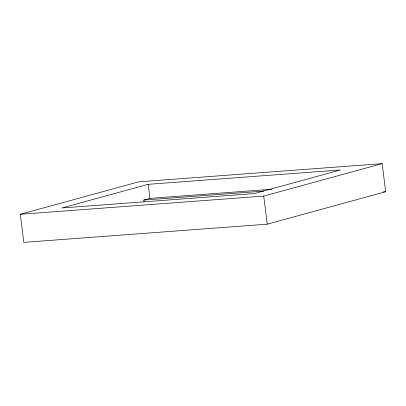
<?xml version="1.0" encoding="UTF-8"?>
<svg xmlns="http://www.w3.org/2000/svg" width="406" height="406" viewBox="0 0 406 406"><rect width="100%" height="100%" fill="white"/><g stroke="black" fill="none" stroke-linecap="round" stroke-linejoin="round"><path stroke-width="0.61" d="M20.3 214.282L138.745 181.827L382.153 163.638L385.7 191.718L267.255 224.173L23.847 242.362L20.3 214.282L263.707 196.093L382.153 163.638M148.19 184.329L61.945 207.958L254.263 193.586L340.507 169.957L148.19 184.329L149.961 198.372L143.795 200.062L144.028 201.894M149.961 198.372L271.66 189.277M143.795 200.062L263.707 191.099M383.173 191.911L385.7 191.718M263.707 196.093L267.255 224.173"/></g></svg>
